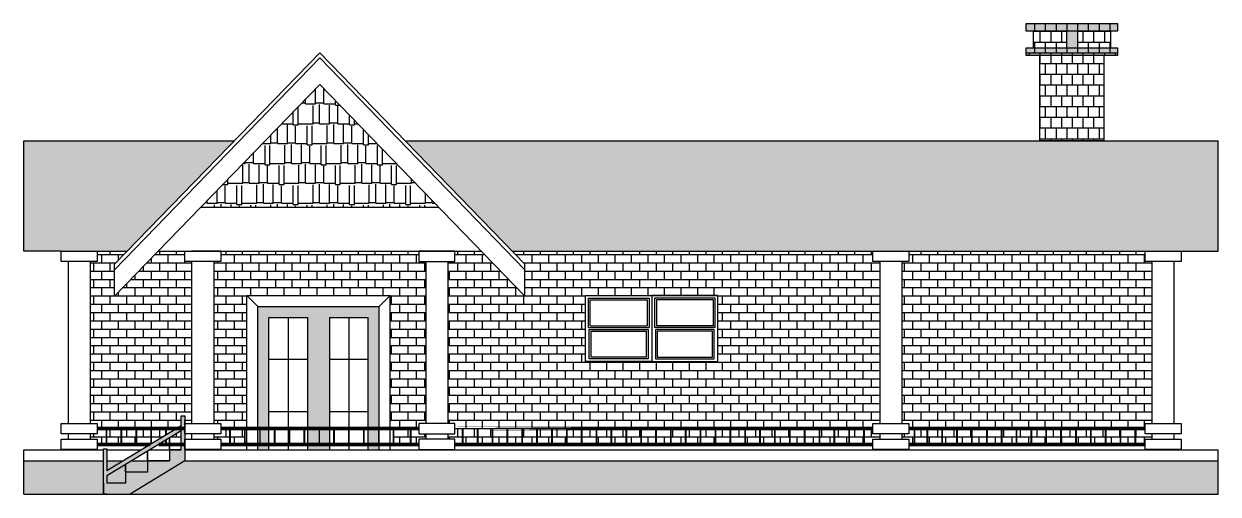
# Model space of a CAD drawing. Header units: inches. Extents: x -15 to 634, y 4 to 886.
# Drawn here: x -15 to 634, y 630 to 886 of the extents above; entities that cross this region are included whole.
import ezdxf

# ---------------------------------------------------------------- set-up
doc = ezdxf.new("R2010")
doc.units = ezdxf.units.IN
doc.header["$MEASUREMENT"] = 0
doc.layers.add('Homedesign', color=7, linetype='Continuous')

# ---------------------------------------------------------------- blocks, each defined once
blk = doc.blocks.new('Window - Wood Frame 36 x 36 in.')
for p, q in [((2.5, 19.5), (33.5, 19.5)), ((1.5, 18.5), (34.5, 18.5)), ((2, 17.5), (34, 17.5)), ((3, 16.5), (33, 16.5))]:
    blk.add_line(p, q)
blk.add_lwpolyline([(0, 0), (0, 36), (36, 36), (36, 0)], close=True)
for points in [[(1.5, 18.5), (1.5, 34.5), (34.5, 34.5), (34.5, 18.5)], [(2.5, 19.5), (2.5, 33.5), (33.5, 33.5), (33.5, 19.5)], [(34, 17.5), (34, 1.5), (2, 1.5), (2, 17.5)], [(33, 16.5), (33, 2.5), (3, 2.5), (3, 16.5)]]:
    blk.add_lwpolyline(points)

msp = doc.modelspace()

# ---------------------------------------------------------------- hatches: boundary and pattern name
at = {"layer": 'Homedesign', "transparency": 33554687}
h = msp.add_hatch(dxfattribs=at)
h.set_pattern_fill('AR-B88', color=256, scale=0.73)
h.paths.add_polyline_path([(571.86, 868.78), (537.12, 868.78), (537.12, 822.31), (571.86, 822.31)])
h.paths.add_polyline_path([(551.49, 882.01), (533.49, 882.01), (533.49, 872.62), (551.49, 872.62)])
h.paths.add_polyline_path([(575.49, 882.01), (557.49, 882.01), (557.49, 872.62), (575.49, 872.62)])
h.paths.add_polyline_path([(579.46, 885.84), (529.51, 885.84), (529.51, 882.01), (579.46, 882.01)])
h.paths.add_polyline_path([(579.46, 872.62), (529.51, 872.62), (529.51, 868.78), (579.46, 868.78)])
at = {"layer": 'Homedesign', "transparency": 33554582}
h = msp.add_hatch(dxfattribs=at)
h.set_pattern_fill('CLAY', color=256, scale=0.73)
h.paths.add_polyline_path([(579.46, 885.84), (529.51, 885.84), (529.51, 882.01), (579.46, 882.01)])
h.paths.add_polyline_path([(579.46, 872.62), (529.51, 872.62), (529.51, 868.78), (579.46, 868.78)])
h.paths.add_polyline_path([(557.49, 882.01), (551.49, 882.01), (551.49, 872.62), (557.49, 872.62)])
at = {"layer": 'Homedesign', "true_color": 0x636466, "transparency": 33554687}
h = msp.add_hatch(dxfattribs=at)
h.set_pattern_fill('CLAY', color=251, scale=0.73)
h.paths.add_polyline_path([(557.49, 882.01), (551.49, 882.01), (551.49, 872.62), (557.49, 872.62)])
h.paths.add_polyline_path([(579.46, 872.62), (529.51, 872.62), (529.51, 868.78), (579.46, 868.78)])
h.paths.add_polyline_path([(579.46, 885.84), (529.51, 885.84), (529.51, 882.01), (579.46, 882.01)])
at = {"layer": 'Homedesign', "transparency": 33554687}
h = msp.add_hatch(dxfattribs=at)
h.set_pattern_fill('AR-RSHKE', color=256, scale=0.9)
h.paths.add_polyline_path([(145.45, 852.96), (80.83, 786.31), (210.08, 786.31)])
at = {"layer": 'Homedesign', "transparency": 33554587}
h = msp.add_hatch(dxfattribs=at)
h.set_pattern_fill('AR-RSHKE', color=256, scale=0.9)
h.paths.add_polyline_path([(98.96, 822.31), (-15.47, 822.31), (-15.47, 762.31), (4.77, 762.31), (24.35, 762.31), (40.68, 762.31)])
h.paths.add_polyline_path([(634, 822.31), (191.95, 822.31), (250.22, 762.31), (267.04, 762.31), (634, 762.31)])
at = {"layer": 'Homedesign', "transparency": 33554585}
h = msp.add_hatch(dxfattribs=at)
h.set_pattern_fill('BRICK', color=256, scale=18)
h.paths.add_polyline_path([(75.75, 756.8), (72, 756.8), (72, 762.31), (57.55, 762.31), (33.86, 737.87), (33.86, 755.28), (40.68, 762.31), (24.35, 762.31), (24.35, 756.8), (20.53, 756.8), (20.53, 668.63), (24.35, 668.63), (24.35, 665.88), (67.45, 665.88), (70.09, 667.47), (70.09, 672.87), (72, 672.87), (72, 668.63), (75.75, 668.63)])
h.paths.add_polyline_path([(449.96, 756.8), (446.21, 756.8), (446.21, 762.31), (267.04, 762.31), (250.22, 762.31), (257.05, 755.28), (257.05, 737.87), (233.35, 762.31), (218.9, 762.31), (218.9, 756.8), (215.15, 756.8), (215.15, 668.63), (218.9, 668.63), (218.9, 665.88), (446.21, 665.88), (446.21, 668.63), (449.96, 668.63)])
h.paths.add_polyline_path([(290.01, 738.31), (326.01, 738.31), (362.01, 738.31), (362.01, 702.31), (326.01, 702.31), (290.01, 702.31)], flags=16)
h.paths.add_polyline_path([(291.51, 720.81), (291.51, 736.81), (324.51, 736.81), (324.51, 720.81)], flags=0)
h.paths.add_polyline_path([(292.01, 719.81), (324.01, 719.81), (324.01, 703.81), (292.01, 703.81)], flags=0)
h.paths.add_polyline_path([(292.51, 721.81), (292.51, 735.81), (323.51, 735.81), (323.51, 721.81)], flags=0)
h.paths.add_polyline_path([(293.01, 718.81), (323.01, 718.81), (323.01, 704.81), (293.01, 704.81)], flags=0)
h.paths.add_polyline_path([(327.51, 720.81), (327.51, 736.81), (360.51, 736.81), (360.51, 720.81)], flags=0)
h.paths.add_polyline_path([(328.01, 719.81), (360.01, 719.81), (360.01, 703.81), (328.01, 703.81)], flags=0)
h.paths.add_polyline_path([(328.51, 721.81), (328.51, 735.81), (359.51, 735.81), (359.51, 721.81)], flags=0)
h.paths.add_polyline_path([(329.01, 718.81), (359.01, 718.81), (359.01, 704.81), (329.01, 704.81)], flags=0)
h.paths.add_polyline_path([(598, 756.8), (594.25, 756.8), (594.25, 762.31), (465.79, 762.31), (465.79, 756.8), (461.96, 756.8), (461.96, 668.63), (465.79, 668.63), (465.79, 665.88), (594.25, 665.88), (594.25, 668.63), (598, 668.63)])
h = msp.add_hatch(dxfattribs=at)
h.set_pattern_fill('BRICK', color=256, scale=18)
h.paths.add_polyline_path([(231.28, 665.88), (223.2, 665.88), (223.2, 657.34), (231.28, 657.34)])
h.paths.add_polyline_path([(239.37, 665.88), (231.28, 665.88), (231.28, 657.34), (239.37, 657.34)])
h.paths.add_polyline_path([(247.45, 665.88), (239.37, 665.88), (239.37, 657.34), (247.45, 657.34)])
h.paths.add_polyline_path([(255.53, 665.88), (247.45, 665.88), (247.45, 657.34), (255.53, 657.34)])
h.paths.add_polyline_path([(263.62, 665.88), (255.53, 665.88), (255.53, 657.34), (263.62, 657.34)])
h.paths.add_polyline_path([(271.7, 665.88), (263.62, 665.88), (263.62, 657.34), (271.7, 657.34)])
h.paths.add_polyline_path([(279.78, 665.88), (271.7, 665.88), (271.7, 657.34), (279.78, 657.34)])
h.paths.add_polyline_path([(287.87, 665.88), (279.78, 665.88), (279.78, 657.34), (287.87, 657.34)])
h.paths.add_polyline_path([(295.95, 665.88), (287.87, 665.88), (287.87, 657.34), (295.95, 657.34)])
h.paths.add_polyline_path([(304.03, 665.88), (295.95, 665.88), (295.95, 657.34), (304.03, 657.34)])
h.paths.add_polyline_path([(312.12, 665.88), (304.03, 665.88), (304.03, 657.34), (312.12, 657.34)])
h.paths.add_polyline_path([(320.2, 665.88), (312.12, 665.88), (312.12, 657.34), (320.2, 657.34)])
h.paths.add_polyline_path([(328.29, 665.88), (320.2, 665.88), (320.2, 657.34), (328.29, 657.34)])
h.paths.add_polyline_path([(336.37, 665.88), (328.29, 665.88), (328.29, 657.34), (336.37, 657.34)])
h.paths.add_polyline_path([(344.45, 665.88), (336.37, 665.88), (336.37, 657.34), (344.45, 657.34)])
h.paths.add_polyline_path([(352.54, 665.88), (344.45, 665.88), (344.45, 657.34), (352.54, 657.34)])
h.paths.add_polyline_path([(360.62, 665.88), (352.54, 665.88), (352.54, 657.34), (360.62, 657.34)])
h.paths.add_polyline_path([(368.7, 665.88), (360.62, 665.88), (360.62, 657.34), (368.7, 657.34)])
h.paths.add_polyline_path([(376.79, 665.88), (368.7, 665.88), (368.7, 657.34), (376.79, 657.34)])
h.paths.add_polyline_path([(384.87, 665.88), (376.79, 665.88), (376.79, 657.34), (384.87, 657.34)])
h.paths.add_polyline_path([(392.95, 665.88), (384.87, 665.88), (384.87, 657.34), (392.95, 657.34)])
h.paths.add_polyline_path([(401.04, 665.88), (392.95, 665.88), (392.95, 657.34), (401.04, 657.34)])
h.paths.add_polyline_path([(409.12, 665.88), (401.04, 665.88), (401.04, 657.34), (409.12, 657.34)])
h.paths.add_polyline_path([(417.2, 665.88), (409.12, 665.88), (409.12, 657.34), (417.2, 657.34)])
h.paths.add_polyline_path([(425.29, 665.88), (417.2, 665.88), (417.2, 657.34), (425.29, 657.34)])
h.paths.add_polyline_path([(433.37, 665.88), (425.29, 665.88), (425.29, 657.34), (433.37, 657.34)])
h.paths.add_polyline_path([(441.46, 665.88), (433.37, 665.88), (433.37, 657.34), (441.46, 657.34)])
h.paths.add_polyline_path([(446.21, 665.88), (441.46, 665.88), (441.46, 657.34), (446.21, 657.34), (446.21, 660.09), (449.96, 660.09), (449.96, 663.12), (446.21, 663.12)])
h.paths.add_polyline_path([(598, 663.12), (594.25, 663.12), (594.25, 665.88), (589.01, 665.88), (589.01, 657.34), (594.25, 657.34), (594.25, 660.09), (598, 660.09)])
h.paths.add_polyline_path([(589.01, 665.88), (580.93, 665.88), (580.93, 657.34), (589.01, 657.34)])
h.paths.add_polyline_path([(580.93, 665.88), (572.85, 665.88), (572.85, 657.34), (580.93, 657.34)])
h.paths.add_polyline_path([(572.85, 665.88), (564.76, 665.88), (564.76, 657.34), (572.85, 657.34)])
h.paths.add_polyline_path([(564.76, 665.88), (556.68, 665.88), (556.68, 657.34), (564.76, 657.34)])
h.paths.add_polyline_path([(556.68, 665.88), (548.6, 665.88), (548.6, 657.34), (556.68, 657.34)])
h.paths.add_polyline_path([(548.6, 665.88), (540.51, 665.88), (540.51, 657.34), (548.6, 657.34)])
h.paths.add_polyline_path([(540.51, 665.88), (532.43, 665.88), (532.43, 657.34), (540.51, 657.34)])
h.paths.add_polyline_path([(532.43, 665.88), (524.35, 665.88), (524.35, 657.34), (532.43, 657.34)])
h.paths.add_polyline_path([(524.35, 665.88), (516.26, 665.88), (516.26, 657.34), (524.35, 657.34)])
h.paths.add_polyline_path([(516.26, 665.88), (508.18, 665.88), (508.18, 657.34), (516.26, 657.34)])
h.paths.add_polyline_path([(508.18, 665.88), (500.09, 665.88), (500.09, 657.34), (508.18, 657.34)])
h.paths.add_polyline_path([(500.09, 665.88), (492.01, 665.88), (492.01, 657.34), (500.09, 657.34)])
h.paths.add_polyline_path([(492.01, 665.88), (483.93, 665.88), (483.93, 657.34), (492.01, 657.34)])
h.paths.add_polyline_path([(483.93, 665.88), (475.84, 665.88), (475.84, 657.34), (483.93, 657.34)])
h.paths.add_polyline_path([(475.84, 665.88), (468.9, 665.88), (468.9, 657.34), (475.84, 657.34)])
h.paths.add_polyline_path([(468.9, 665.88), (465.79, 665.88), (465.79, 663.12), (461.96, 663.12), (461.96, 660.09), (465.79, 660.09), (465.79, 657.34), (468.9, 657.34)])
h.paths.add_polyline_path([(223.2, 665.88), (218.9, 665.88), (218.9, 663.12), (215.15, 663.12), (215.15, 660.09), (218.9, 660.09), (218.9, 657.34), (223.2, 657.34)])
h.paths.add_polyline_path([(203.15, 756.8), (199.33, 756.8), (199.33, 762.31), (91.58, 762.31), (91.58, 756.8), (87.75, 756.8), (87.75, 668.63), (91.58, 668.63), (91.58, 665.88), (105.75, 665.88), (105.75, 738.31), (183.75, 738.31), (183.75, 665.88), (199.33, 665.88), (199.33, 668.63), (203.15, 668.63)])
h.paths.add_polyline_path([(194.85, 665.88), (185.54, 665.88), (185.54, 657.34), (194.85, 657.34)])
h.paths.add_polyline_path([(203.15, 663.12), (199.33, 663.12), (199.33, 665.88), (194.85, 665.88), (194.85, 657.34), (199.33, 657.34), (199.33, 660.09), (203.15, 660.09)])
h.paths.add_polyline_path([(104.7, 665.88), (96.62, 665.88), (96.62, 657.34), (104.7, 657.34)])
h.paths.add_polyline_path([(96.62, 665.88), (91.58, 665.88), (91.58, 663.12), (87.75, 663.12), (87.75, 660.09), (91.58, 660.09), (91.58, 657.34), (96.62, 657.34)])
h.paths.add_polyline_path([(70.09, 664.72), (63.72, 660.86), (63.72, 657.34), (70.09, 657.34)])
h.paths.add_polyline_path([(61.82, 662.46), (61.82, 665.88), (53.73, 665.88), (53.73, 657.57)])
h.paths.add_polyline_path([(53.73, 665.88), (45.65, 665.88), (45.65, 657.34), (53.36, 657.34), (53.73, 657.57)])
h.paths.add_polyline_path([(37.57, 665.88), (29.48, 665.88), (29.48, 657.34), (37.57, 657.34)])
h.paths.add_polyline_path([(45.65, 665.88), (37.57, 665.88), (37.57, 657.34), (45.65, 657.34)])
at = {"layer": 'Homedesign'}
h = msp.add_hatch(color=256, dxfattribs=at)
h.dxf.hatch_style = 1
h.paths.add_polyline_path([(177.75, 732.31), (111.75, 732.31), (111.75, 654.31), (117.75, 654.31), (117.75, 726.31), (138.75, 726.31), (138.75, 654.31), (150.75, 654.31), (150.75, 726.31), (171.75, 726.31), (171.75, 654.31), (177.75, 654.31)])
at = {"layer": 'Homedesign', "transparency": 33554687}
h = msp.add_hatch(color=256, dxfattribs=at)
h.dxf.hatch_style = 1
h.paths.add_polyline_path([(72, 648.31), (72, 657.34), (70.09, 657.34), (70.09, 654.31), (63.72, 654.31), (63.72, 648.31), (51.75, 648.31), (51.75, 642.31), (39.75, 642.31), (39.75, 636.31), (29.67, 636.31), (29.67, 640.25), (70.09, 664.72), (70.09, 665.88), (67.45, 665.88), (29.67, 642.98), (29.67, 654.87), (27.75, 654.87), (27.75, 630.31), (29.67, 630.31), (42.29, 630.31)])
h.paths.add_polyline_path([(72, 665.88), (70.09, 665.88), (70.09, 664.72), (70.09, 657.34), (72, 657.34)], flags=17)
h.paths.add_polyline_path([(72, 672.87), (70.09, 672.87), (70.09, 665.88), (72, 665.88)])
h.paths.add_polyline_path([(70.09, 667.47), (67.45, 665.88), (70.09, 665.88)])
at = {"layer": 'Homedesign', "transparency": 33554585}
h = msp.add_hatch(dxfattribs=at)
h.set_pattern_fill('BRICK', color=256, scale=18)
h.paths.add_polyline_path([(29.48, 665.88), (24.35, 665.88), (24.35, 663.12), (20.53, 663.12), (20.53, 660.09), (24.35, 660.09), (24.35, 657.34), (29.48, 657.34)])
at = {"layer": 'Homedesign', "transparency": 33554687}
h = msp.add_hatch(dxfattribs=at)
h.set_pattern_fill('AR-CONC', color=256, scale=0.71)
h.set_pattern_definition([(50, (0, 0), (5.092547, -0.44554), [0.5325, -5.8575]), (355, (0, 0), (-0.985134, 5.340564), [0.426, -4.686]), (100.45144, (0.4244, -0.037), (4.107413, 4.895024), [0.452555, -4.97811]), (46.1842, (0, 1.42), (7.577413, -1.175187), [0.79875, -8.78625]), (96.6356, (0.6315, 1.322), (6.6361, 6.91624), [0.678833, -7.46717]), (351.1842, (0, 1.42), (6.6361, 6.91624), [0.639, -7.029]), (21, (0.71, 1.065), (4.23804, -2.858594), [0.5325, -5.8575]), (326, (0.71, 1.065), (1.72754, 5.148565), [0.426, -4.686]), (71.45144, (1.063, 0.827), (5.96558, 2.28997), [0.452555, -4.97811]), (37.5, (0, 0), (0.086335, 2.3635464), [0, -4.6292, 0, -4.757, 0, -4.70375]), (7.5, (0, 0), (1.867794, 2.800323), [0, -2.7122, 0, -4.5227, 0, -1.79275]), (327.5, (-1.5833, 0), (3.7901393, -0.1601396), [0, -1.775, 0, -5.538, 0, -7.3485]), (317.5, (-2.2933, 0), (4.140622, 0.710745), [0, -2.3075, 0, -3.6778, 0, -5.2185])])
h.paths.add_polyline_path([(634, 648.31), (72, 648.31), (42.29, 630.31), (634, 630.31)])
h.paths.add_polyline_path([(27.75, 648.31), (-15.47, 648.31), (-15.47, 630.31), (27.75, 630.31)])
h.paths.add_polyline_path([(39.75, 642.31), (39.75, 646.35), (29.67, 640.25), (29.67, 636.31), (39.75, 636.31)])
h.paths.add_polyline_path([(38.46, 648.31), (29.67, 648.31), (29.67, 642.98)])
h.paths.add_polyline_path([(51.75, 648.31), (42.98, 648.31), (39.75, 646.35), (39.75, 642.31), (51.75, 642.31)])

# ---------------------------------------------------------------- linework, layer by layer
at = {"layer": 'Homedesign'}
for p, q in [((533.49, 882.01), (533.49, 872.62)), ((551.49, 882.01), (551.49, 872.62)), ((557.49, 882.01), (557.49, 872.62)), ((575.49, 882.01), (575.49, 872.62)), ((145.45, 870.18), (33.86, 755.28)), ((145.45, 867.32), (33.86, 752.24)), ((145.45, 870.18), (257.05, 755.28)), ((145.45, 867.32), (257.05, 752.24)), ((145.45, 852.96), (33.86, 737.87)), ((145.45, 852.96), (257.05, 737.87)), ((-15.47, 822.31), (98.96, 822.31)), ((-15.47, 762.31), (-15.47, 822.31)), ((191.95, 822.31), (634, 822.31)), ((634, 762.31), (634, 822.31)), ((80.83, 786.31), (210.08, 786.31)), ((88.74, 786.31), (210.08, 786.31)), ((4.77, 762.31), (-15.47, 762.31)), ((4.77, 762.31), (40.68, 762.31)), ((57.55, 762.31), (233.35, 762.31)), ((72, 762.31), (91.58, 762.31)), ((91.58, 762.31), (75.75, 762.31)), ((250.22, 762.31), (267.04, 762.31)), ((267.04, 762.31), (634, 762.31)), ((8.53, 756.8), (8.53, 668.63)), ((20.53, 756.8), (20.53, 668.63)), ((33.86, 737.87), (33.86, 755.28)), ((75.75, 756.8), (75.75, 668.63)), ((87.75, 756.8), (87.75, 668.63)), ((203.15, 756.8), (203.15, 668.63)), ((215.15, 756.8), (215.15, 668.63)), ((257.05, 737.87), (257.05, 755.28)), ((449.96, 756.8), (449.96, 668.63)), ((461.96, 756.8), (461.96, 668.63)), ((598, 756.8), (598, 668.63)), ((598, 756.8), (598, 668.63)), ((598, 756.8), (598, 668.63)), ((610, 756.8), (610, 668.63)), ((610, 756.8), (610, 668.63)), ((610, 756.8), (610, 668.63)), ((33.86, 738.31), (34.28, 738.31)), ((105.75, 738.31), (183.75, 738.31)), ((105.75, 654.31), (105.75, 738.31)), ((105.75, 738.31), (111.75, 732.31)), ((183.75, 738.31), (177.75, 732.31)), ((183.75, 654.31), (183.75, 738.31)), ((256.62, 738.31), (257.05, 738.31)), ((256.62, 738.31), (257.05, 738.31)), ((290.01, 702.31), (290.01, 738.31)), ((290.01, 738.31), (362.01, 738.31)), ((362.01, 702.31), (362.01, 738.31)), ((111.75, 654.31), (111.75, 732.31)), ((111.75, 732.31), (177.75, 732.31)), ((177.75, 654.31), (177.75, 732.31)), ((117.75, 654.31), (117.75, 726.31)), ((117.75, 726.31), (138.75, 726.31)), ((128.25, 726.31), (128.25, 654.31)), ((138.75, 726.31), (138.75, 654.31)), ((150.75, 726.31), (150.75, 654.31)), ((150.75, 726.31), (171.75, 726.31)), ((161.25, 726.31), (161.25, 654.31)), ((171.75, 654.31), (171.75, 726.31)), ((117.75, 703.6), (138.75, 703.6)), ((150.75, 703.6), (171.75, 703.6)), ((117.75, 675.23), (138.75, 675.23)), ((150.75, 675.23), (171.75, 675.23)), ((8.53, 663.12), (8.53, 660.09)), ((20.53, 663.12), (20.53, 660.09)), ((70.09, 667.47), (29.67, 642.98)), ((70.09, 664.72), (29.67, 640.25)), ((75.75, 663.12), (75.75, 660.09)), ((87.75, 663.12), (87.75, 660.09)), ((203.15, 663.12), (203.15, 660.09)), ((215.15, 663.12), (215.15, 660.09)), ((449.96, 663.12), (449.96, 660.09)), ((461.96, 663.12), (461.96, 660.09)), ((598, 663.12), (598, 660.09)), ((598, 663.12), (598, 660.09)), ((598, 663.12), (598, 660.09)), ((610, 663.12), (610, 660.09)), ((610, 663.12), (610, 660.09)), ((610, 663.12), (610, 660.09)), ((63.72, 660.79), (63.72, 648.31)), ((-15.47, 630.31), (-15.47, 654.31)), ((-15.47, 654.31), (27.75, 654.31)), ((8.53, 654.58), (8.53, 654.31)), ((20.53, 654.58), (20.53, 654.31)), ((29.67, 654.31), (48.36, 654.31)), ((52.9, 654.31), (70.09, 654.31)), ((70.09, 654.31), (63.75, 654.31)), ((75.75, 654.31), (72, 654.31)), ((72, 654.31), (634, 654.31)), ((75.75, 654.58), (75.75, 654.31)), ((87.75, 654.58), (87.75, 654.31)), ((203.15, 654.58), (203.15, 654.31)), ((215.15, 654.58), (215.15, 654.31)), ((449.96, 654.58), (449.96, 654.31)), ((461.96, 654.58), (461.96, 654.31)), ((598, 654.58), (598, 654.31)), ((598, 654.58), (598, 654.31)), ((598, 654.58), (598, 654.31)), ((610, 654.58), (610, 654.31)), ((610, 654.58), (610, 654.31)), ((610, 654.58), (610, 654.31)), ((634, 630.31), (634, 654.31)), ((-15.47, 648.31), (27.75, 648.31)), ((29.67, 648.31), (38.46, 648.31)), ((72, 648.31), (42.29, 630.31)), ((42.98, 648.31), (63.75, 648.31)), ((63.75, 648.31), (51.75, 648.31)), ((51.75, 648.31), (51.75, 642.31)), ((72, 648.31), (634, 648.31)), ((51.75, 642.31), (39.75, 642.31)), ((39.75, 642.31), (39.75, 636.31)), ((-15.47, 630.31), (634, 630.31)), ((27.75, 636.31), (27.75, 630.31)), ((39.75, 636.31), (29.67, 636.31))]:
    msp.add_line(p, q, dxfattribs=at)
for points in [[(529.51, 882.01), (579.46, 882.01), (579.46, 885.84), (529.51, 885.84)], [(529.51, 868.78), (579.46, 868.78), (579.46, 872.62), (529.51, 872.62)], [(571.86, 822.31), (537.12, 822.31), (537.12, 868.78), (571.86, 868.78)], [(4.77, 762.31), (24.35, 762.31), (24.35, 756.8), (4.77, 756.8)], [(72, 762.31), (91.58, 762.31), (91.58, 756.8), (72, 756.8)], [(218.9, 762.31), (199.33, 762.31), (199.33, 756.8), (218.9, 756.8)], [(446.21, 762.31), (465.79, 762.31), (465.79, 756.8), (446.21, 756.8)], [(594.25, 762.31), (613.82, 762.31), (613.82, 756.8), (594.25, 756.8)], [(594.25, 762.31), (613.82, 762.31), (613.82, 756.8), (594.25, 756.8)], [(594.25, 762.31), (613.82, 762.31), (613.82, 756.8), (594.25, 756.8)], [(4.77, 668.63), (24.35, 668.63), (24.35, 663.12), (4.77, 663.12)], [(72, 668.63), (91.58, 668.63), (91.58, 663.12), (72, 663.12)], [(218.9, 668.63), (199.33, 668.63), (199.33, 663.12), (218.9, 663.12)], [(446.21, 668.63), (465.79, 668.63), (465.79, 663.12), (446.21, 663.12)], [(594.25, 668.63), (613.82, 668.63), (613.82, 663.12), (594.25, 663.12)], [(594.25, 668.63), (613.82, 668.63), (613.82, 663.12), (594.25, 663.12)], [(594.25, 668.63), (613.82, 668.63), (613.82, 663.12), (594.25, 663.12)], [(4.77, 660.09), (24.35, 660.09), (24.35, 654.58), (4.77, 654.58)], [(72, 660.09), (91.58, 660.09), (91.58, 654.58), (72, 654.58)], [(218.9, 660.09), (199.33, 660.09), (199.33, 654.58), (218.9, 654.58)], [(446.21, 660.09), (465.79, 660.09), (465.79, 654.58), (446.21, 654.58)], [(594.25, 660.09), (613.82, 660.09), (613.82, 654.58), (594.25, 654.58)], [(594.25, 660.09), (613.82, 660.09), (613.82, 654.58), (594.25, 654.58)], [(594.25, 660.09), (613.82, 660.09), (613.82, 654.58), (594.25, 654.58)]]:
    msp.add_lwpolyline(points, close=True, dxfattribs=at)
for points in [[(70.09, 654.31), (70.09, 672.87), (72, 672.87), (72, 648.31)], [(112.79, 665.88), (112.79, 657.34)], [(145.12, 665.88), (145.12, 657.34)], [(177.46, 665.88), (177.46, 657.34)], [(29.67, 630.31), (27.75, 630.31), (27.75, 654.87), (29.67, 654.87), (29.67, 642.98)], [(29.67, 640.25), (29.67, 636.31)]]:
    msp.add_lwpolyline(points, dxfattribs=at)
for points, const_width in [([(24.35, 665.88), (72, 665.88)], 2), ([(29.48, 665.88), (29.48, 657.34)], 1), ([(37.57, 665.88), (37.57, 657.34)], 1), ([(45.65, 665.88), (45.65, 657.34)], 1), ([(53.73, 665.88), (53.73, 657.57)], 1), ([(61.82, 665.88), (61.82, 662.46)], 1), ([(91.58, 665.88), (199.33, 665.88)], 2), ([(96.62, 665.88), (96.62, 657.34)], 1), ([(104.7, 665.88), (104.7, 657.34)], 1), ([(120.87, 665.88), (120.87, 657.34)], 1), ([(128.95, 665.88), (128.95, 657.34)], 1), ([(137.04, 665.88), (137.04, 657.34)], 1), ([(153.2, 665.88), (153.2, 657.34)], 1), ([(161.29, 665.88), (161.29, 657.34)], 1), ([(169.37, 665.88), (169.37, 657.34)], 1), ([(185.54, 665.88), (185.54, 657.34)], 1), ([(194.85, 665.88), (194.85, 657.34)], 1), ([(223.2, 665.88), (223.2, 657.34)], 1), ([(231.28, 665.88), (231.28, 657.34)], 1), ([(239.37, 665.88), (239.37, 657.34)], 1), ([(247.45, 665.88), (247.45, 657.34)], 1), ([(255.53, 665.88), (255.53, 657.34)], 1), ([(263.62, 665.88), (263.62, 657.34)], 1), ([(271.7, 665.88), (271.7, 657.34)], 1), ([(279.78, 665.88), (279.78, 657.34)], 1), ([(287.87, 665.88), (287.87, 657.34)], 1), ([(295.95, 665.88), (295.95, 657.34)], 1), ([(304.03, 665.88), (304.03, 657.34)], 1), ([(312.12, 665.88), (312.12, 657.34)], 1), ([(320.2, 665.88), (320.2, 657.34)], 1), ([(328.29, 665.88), (328.29, 657.34)], 1), ([(336.37, 665.88), (336.37, 657.34)], 1), ([(344.45, 665.88), (344.45, 657.34)], 1), ([(352.54, 665.88), (352.54, 657.34)], 1), ([(360.62, 665.88), (360.62, 657.34)], 1), ([(368.7, 665.88), (368.7, 657.34)], 1), ([(376.79, 665.88), (376.79, 657.34)], 1), ([(384.87, 665.88), (384.87, 657.34)], 1), ([(392.95, 665.88), (392.95, 657.34)], 1), ([(401.04, 665.88), (401.04, 657.34)], 1), ([(409.12, 665.88), (409.12, 657.34)], 1), ([(417.2, 665.88), (417.2, 657.34)], 1), ([(425.29, 665.88), (425.29, 657.34)], 1), ([(433.37, 665.88), (433.37, 657.34)], 1), ([(441.46, 665.88), (441.46, 657.34)], 1), ([(465.79, 665.88), (594.25, 665.88)], 2), ([(468.9, 665.88), (468.9, 657.34)], 1), ([(475.84, 665.88), (475.84, 657.34)], 1), ([(483.93, 665.88), (483.93, 657.34)], 1), ([(492.01, 665.88), (492.01, 657.34)], 1), ([(500.09, 665.88), (500.09, 657.34)], 1), ([(508.18, 665.88), (508.18, 657.34)], 1), ([(516.26, 665.88), (516.26, 657.34)], 1), ([(524.35, 665.88), (524.35, 657.34)], 1), ([(532.43, 665.88), (532.43, 657.34)], 1), ([(540.51, 665.88), (540.51, 657.34)], 1), ([(548.6, 665.88), (548.6, 657.34)], 1), ([(556.68, 665.88), (556.68, 657.34)], 1), ([(564.76, 665.88), (564.76, 657.34)], 1), ([(572.85, 665.88), (572.85, 657.34)], 1), ([(580.93, 665.88), (580.93, 657.34)], 1), ([(589.01, 665.88), (589.01, 657.34)], 1), ([(53.36, 657.34), (24.35, 657.34)], 2), ([(72, 657.34), (57.9, 657.34)], 2), ([(61.82, 659.71), (61.82, 657.34)], 1), ([(63.72, 660.79), (63.72, 654.55)], 1), ([(199.33, 657.34), (91.58, 657.34)], 2), ([(446.21, 657.34), (218.9, 657.34)], 2), ([(594.25, 657.34), (465.79, 657.34)], 2), ([(51.75, 648.31), (51.75, 653.62)], 1), ([(39.75, 642.31), (39.75, 646.35)], 1)]:
    msp.add_lwpolyline(points, dxfattribs=dict(at, const_width=const_width))
at = {"layer": 'Homedesign', "const_width": 2}
msp.add_lwpolyline([(218.9, 665.88), (446.21, 665.88)], close=True, dxfattribs=at)

# ---------------------------------------------------------------- block references
at = {"layer": 'Homedesign'}
msp.add_blockref('Window - Wood Frame 36 x 36 in.', (290.01, 702.31), dxfattribs=at)
at = {"layer": 'Homedesign', "xscale": -1}
msp.add_blockref('Window - Wood Frame 36 x 36 in.', (362.01, 702.31), dxfattribs=at)

doc.saveas('drawing.dxf')
